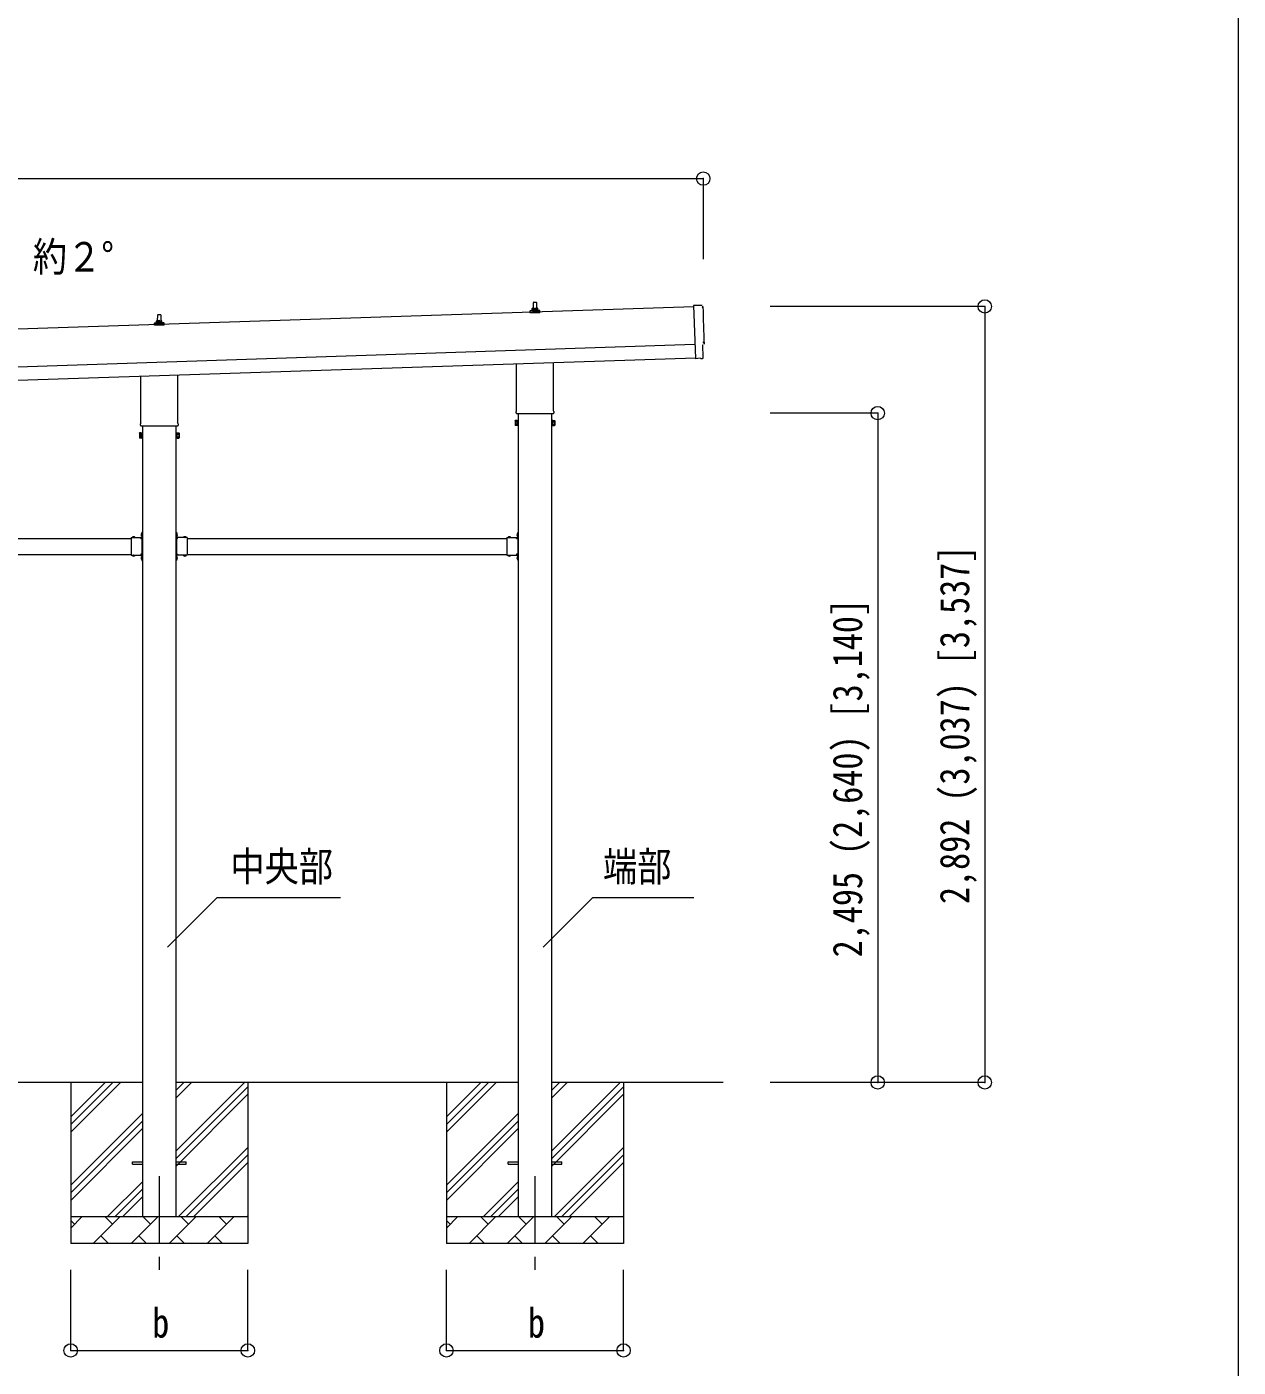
# Model space of a CAD drawing. Units: millimetres at full size, sheet at 1:50; details may follow other scales. Extents: x -14053 to 14053, y -9700 to 9700.
# Drawn here: x 8833 to 13347, y -293 to 4704 of the extents above; entities that cross this region are included whole.
import ezdxf
from ezdxf.enums import TextEntityAlignment as Align

# ---------------------------------------------------------------- set-up
doc = ezdxf.new("R2010")
doc.units = ezdxf.units.MM
doc.header["$LTSCALE"] = 50
doc.header["$PDMODE"] = 32
doc.header["$PDSIZE"] = 50
doc.linetypes.add('CHAIN1', pattern=[8, 5, -1, 1, -1])
doc.linetypes.add('USER7', pattern=[2, 1, -1])
for name, color, linetype, lineweight in [('0-2_建具', 4, 'Continuous', 9), ('0-3_階段', 7, 'CHAIN1', 9), ('0-4_設備', 4, 'Continuous', 9), ('0-7_ハッチ', 7, 'Continuous', 9), ('0-8_外構', 6, 'Continuous', 9), ('F-0_ﾚｲﾔ240', 7, 'Continuous', 9)]:
    doc.layers.add(name, color=color, linetype=linetype, lineweight=lineweight)
doc.styles.add('ＭＳ ゴシック', font='')
doc.styles.get('ＭＳ ゴシック').set_extended_font_data('MS Gothic')

msp = doc.modelspace()

# ---------------------------------------------------------------- linework, layer by layer
at = {"layer": '0-2_建具'}
for p, q in [((11317.77, 3660.21), (5934.76, 3480.78)), ((10708.92, 3646.25), (10715.64, 3647.87)), ((10716.02, 3648.06), (10736.79, 3648.06)), ((10716.4, 3648.85), (10716.4, 3653.06)), ((10717.4, 3653.06), (10735.4, 3653.06)), ((10720.4, 3653.06), (10721.13, 3676.58)), ((10722.13, 3677.56), (10730.68, 3677.56)), ((10731.68, 3676.58), (10732.4, 3653.06)), ((10736.4, 3648.85), (10736.4, 3653.06)), ((10743.89, 3646.25), (10737.17, 3647.87)), ((9308.15, 3590.89), (9308.15, 3598.61)), ((9308.54, 3599.39), (9344.27, 3599.39)), ((9308.92, 3599.58), (9315.64, 3601.21)), ((9316.02, 3601.39), (9336.79, 3601.39)), ((9316.4, 3602.18), (9316.4, 3606.39)), ((9317.4, 3606.39), (9335.4, 3606.39)), ((9320.4, 3606.39), (9321.13, 3629.92)), ((9322.13, 3630.89), (9330.68, 3630.89)), ((9331.68, 3629.92), (9332.4, 3606.39)), ((9336.4, 3602.18), (9336.4, 3606.39)), ((9343.89, 3599.58), (9337.17, 3601.21)), ((9344.65, 3590.89), (9344.65, 3598.61)), ((10708.15, 3637.56), (10708.15, 3645.27)), ((10744.65, 3637.56), (10708.15, 3637.56)), ((10708.54, 3646.06), (10744.27, 3646.06)), ((10744.65, 3637.56), (10744.65, 3645.27)), ((9344.65, 3590.89), (9308.15, 3590.89)), ((5939.42, 3340.86), (11322.43, 3520.29)), ((5941.09, 3290.88), (11324.1, 3470.32)), ((10658.1, 3273.57), (10658.1, 3448.12)), ((10794.7, 3452.67), (10794.7, 3273.57)), ((11324.19, 3467.55), (11324.23, 3466.55)), ((11343.85, 3467.21), (11350.75, 3467.8)), ((9258.1, 3226.9), (9258.1, 3401.45)), ((9394.7, 3406.01), (9394.7, 3226.9)), ((10656.4, 3264.8), (10656.4, 3270.3)), ((10794.34, 3261.3), (10658.47, 3261.3)), ((10663.9, 3261.3), (10663.9, 268.8)), ((10788.9, 268.8), (10788.9, 3261.3)), ((10796.4, 3270.3), (10796.4, 3264.8)), ((9256.4, 3218.13), (9256.4, 3223.63)), ((9394.34, 3214.63), (9258.47, 3214.63)), ((9263.9, 3214.63), (9263.9, 268.8)), ((9388.9, 268.8), (9388.9, 3214.63)), ((9396.4, 3223.63), (9396.4, 3218.13)), ((10652.4, 3235.3), (10653.16, 3236.61)), ((10652.4, 3235.3), (10652.4, 3218.3)), ((10652.4, 3218.3), (10653.16, 3216.98)), ((10659.4, 3231.71), (10653.16, 3231.71)), ((10659.4, 3221.89), (10653.16, 3221.89)), ((10659.4, 3216.98), (10653.16, 3216.98)), ((10661.9, 3217.6), (10659.4, 3217.6)), ((10790.9, 3217.6), (10793.4, 3217.6)), ((10793.4, 3231.71), (10799.65, 3231.71)), ((10793.4, 3221.89), (10799.65, 3221.89)), ((10793.4, 3216.98), (10799.65, 3216.98)), ((10800.4, 3235.3), (10799.65, 3236.61)), ((10800.4, 3218.3), (10799.65, 3216.98)), ((10800.4, 3235.3), (10800.4, 3218.3)), ((9252.4, 3188.63), (9253.16, 3189.95)), ((9252.4, 3188.63), (9252.4, 3171.63)), ((9252.4, 3171.63), (9253.16, 3170.32)), ((9259.4, 3185.04), (9253.16, 3185.04)), ((9259.4, 3175.22), (9253.16, 3175.22)), ((9259.4, 3170.32), (9253.16, 3170.32)), ((9261.9, 3170.93), (9259.4, 3170.93)), ((9390.9, 3170.93), (9393.4, 3170.93)), ((9393.4, 3185.04), (9399.65, 3185.04)), ((9393.4, 3175.22), (9399.65, 3175.22)), ((9393.4, 3170.32), (9399.65, 3170.32)), ((9400.4, 3188.63), (9399.65, 3189.95)), ((9400.4, 3171.63), (9399.65, 3170.32)), ((9400.4, 3188.63), (9400.4, 3171.63)), ((9221.9, 2799.8), (9221.9, 2733.8)), ((9221.9, 2799.8), (9261.9, 2799.8)), ((9225, 2800.31), (9225, 2799.8)), ((9225, 2799.8), (9236.8, 2799.8)), ((9261.4, 2815.7), (9261.9, 2815.7)), ((9261.9, 2819.8), (9263.9, 2819.8)), ((9261.9, 2819.8), (9261.9, 2799.8)), ((9261.9, 2815.7), (9261.9, 2803.9)), ((9263.9, 2812.8), (9261.9, 2812.8)), ((9263.9, 2806.8), (9261.9, 2806.8)), ((9263.9, 2819.8), (9263.9, 2799.8)), ((9390.9, 2819.8), (9388.9, 2819.8)), ((9388.9, 2819.8), (9388.9, 2799.8)), ((9388.9, 2812.8), (9390.9, 2812.8)), ((9388.9, 2806.8), (9390.9, 2806.8)), ((9390.9, 2819.8), (9390.9, 2799.8)), ((9391.41, 2815.7), (9390.9, 2815.7)), ((9390.9, 2815.7), (9390.9, 2803.9)), ((9430.9, 2799.8), (9390.9, 2799.8)), ((9427.8, 2799.8), (9416, 2799.8)), ((9427.8, 2800.31), (9427.8, 2799.8)), ((9430.9, 2799.8), (9430.9, 2733.8)), ((10621.9, 2799.8), (10621.9, 2733.8)), ((10621.9, 2799.8), (10661.9, 2799.8)), ((10625, 2800.31), (10625, 2799.8)), ((10625, 2799.8), (10636.8, 2799.8)), ((10661.4, 2815.7), (10661.9, 2815.7)), ((10661.9, 2819.8), (10663.9, 2819.8)), ((10661.9, 2819.8), (10661.9, 2799.8)), ((10661.9, 2815.7), (10661.9, 2803.9)), ((10663.9, 2812.8), (10661.9, 2812.8)), ((10663.9, 2806.8), (10661.9, 2806.8)), ((10663.9, 2819.8), (10663.9, 2799.8)), ((8030.9, 2796.8), (9221.9, 2796.8)), ((9261.9, 2795.8), (9261.9, 2737.8)), ((9390.9, 2795.8), (9390.9, 2737.8)), ((9430.9, 2796.8), (10621.9, 2796.8)), ((10661.9, 2795.8), (10661.9, 2737.8)), ((8030.9, 2736.8), (9221.9, 2736.8)), ((9221.9, 2733.8), (9261.9, 2733.8)), ((9225, 2733.29), (9225, 2733.8)), ((9225, 2733.8), (9236.8, 2733.8)), ((9257.9, 2736.8), (9263.4, 2736.8)), ((9261.9, 2735.8), (9257.9, 2735.8)), ((9261.4, 2729.7), (9261.9, 2729.7)), ((9261.9, 2733.8), (9261.9, 2713.8)), ((9261.9, 2729.7), (9261.9, 2717.9)), ((9263.9, 2726.8), (9261.9, 2726.8)), ((9263.9, 2720.8), (9261.9, 2720.8)), ((9261.9, 2713.8), (9263.9, 2713.8)), ((9263.9, 2733.8), (9263.9, 2713.8)), ((9388.9, 2733.8), (9388.9, 2713.8)), ((9388.9, 2726.8), (9390.9, 2726.8)), ((9388.9, 2720.8), (9390.9, 2720.8)), ((9390.9, 2713.8), (9388.9, 2713.8)), ((9394.9, 2736.8), (9389.4, 2736.8)), ((9390.9, 2735.8), (9394.9, 2735.8)), ((9390.9, 2733.8), (9390.9, 2713.8)), ((9430.9, 2733.8), (9390.9, 2733.8)), ((9391.41, 2729.7), (9390.9, 2729.7)), ((9390.9, 2729.7), (9390.9, 2717.9)), ((9427.8, 2733.8), (9416, 2733.8)), ((9427.8, 2733.29), (9427.8, 2733.8)), ((9430.9, 2736.8), (10621.9, 2736.8)), ((10621.9, 2733.8), (10661.9, 2733.8)), ((10625, 2733.29), (10625, 2733.8)), ((10625, 2733.8), (10636.8, 2733.8)), ((10657.9, 2736.8), (10663.4, 2736.8)), ((10661.9, 2735.8), (10657.9, 2735.8)), ((10661.4, 2729.7), (10661.9, 2729.7)), ((10661.9, 2733.8), (10661.9, 2713.8)), ((10661.9, 2729.7), (10661.9, 2717.9)), ((10663.9, 2726.8), (10661.9, 2726.8)), ((10663.9, 2720.8), (10661.9, 2720.8)), ((10661.9, 2713.8), (10663.9, 2713.8)), ((10663.9, 2733.8), (10663.9, 2713.8)), ((9226.4, 473.3), (9263.9, 473.3)), ((9226.4, 464.3), (9226.4, 473.3)), ((9226.4, 464.3), (9263.9, 464.3)), ((9388.9, 473.3), (9426.4, 473.3)), ((9388.9, 464.3), (9426.4, 464.3)), ((9426.4, 464.3), (9426.4, 473.3)), ((10626.4, 473.3), (10663.9, 473.3)), ((10626.4, 464.3), (10626.4, 473.3)), ((10626.4, 464.3), (10663.9, 464.3)), ((10788.9, 473.3), (10826.4, 473.3)), ((10788.9, 464.3), (10826.4, 464.3)), ((10826.4, 464.3), (10826.4, 473.3))]:
    msp.add_line(p, q, dxfattribs=at)
for points in [[(11349.21, 3664.7), (11317.6, 3665.3), (11324.19, 3467.55)], [(11353.49, 3470.88), (11351.92, 3517.89), (11352.52, 3517.91)], [(11343.09, 3467.45), (11342.41, 3468.06), (11324.23, 3466.55)], [(10659.4, 3216.98), (10659.4, 3236.61), (10653.16, 3236.61)], [(10659.4, 3217.6), (10659.4, 3236), (10661.9, 3236)], [(10793.4, 3217.6), (10793.4, 3236), (10790.9, 3236)], [(10793.4, 3216.98), (10793.4, 3236.61), (10799.65, 3236.61)], [(9259.4, 3170.32), (9259.4, 3189.95), (9253.16, 3189.95)], [(9259.4, 3170.93), (9259.4, 3189.33), (9261.9, 3189.33)], [(9393.4, 3170.93), (9393.4, 3189.33), (9390.9, 3189.33)], [(9393.4, 3170.32), (9393.4, 3189.95), (9399.65, 3189.95)], [(9225, 2800.31), (9236.8, 2800.31), (9236.8, 2799.8)], [(9261.4, 2815.7), (9261.4, 2803.9), (9261.9, 2803.9)], [(9391.41, 2815.7), (9391.41, 2803.9), (9390.9, 2803.9)], [(9427.8, 2800.31), (9416, 2800.31), (9416, 2799.8)], [(10625, 2800.31), (10636.8, 2800.31), (10636.8, 2799.8)], [(10661.4, 2815.7), (10661.4, 2803.9), (10661.9, 2803.9)], [(9261.9, 2795.8), (9257.9, 2795.8), (9257.9, 2797.8), (9261.9, 2797.8)], [(9257.9, 2796.8), (9263.4, 2796.8), (9263.4, 2736.8)], [(9394.9, 2796.8), (9389.4, 2796.8), (9389.4, 2736.8)], [(9390.9, 2795.8), (9394.9, 2795.8), (9394.9, 2797.8), (9390.9, 2797.8)], [(10661.9, 2795.8), (10657.9, 2795.8), (10657.9, 2797.8), (10661.9, 2797.8)], [(10657.9, 2796.8), (10663.4, 2796.8), (10663.4, 2736.8)], [(9225, 2733.29), (9236.8, 2733.29), (9236.8, 2733.8)], [(9261.9, 2737.8), (9257.9, 2737.8), (9257.9, 2735.8)], [(9261.4, 2729.7), (9261.4, 2717.9), (9261.9, 2717.9)], [(9390.9, 2737.8), (9394.9, 2737.8), (9394.9, 2735.8)], [(9391.41, 2729.7), (9391.41, 2717.9), (9390.9, 2717.9)], [(9427.8, 2733.29), (9416, 2733.29), (9416, 2733.8)], [(10625, 2733.29), (10636.8, 2733.29), (10636.8, 2733.8)], [(10661.9, 2737.8), (10657.9, 2737.8), (10657.9, 2735.8)], [(10661.4, 2729.7), (10661.4, 2717.9), (10661.9, 2717.9)]]:
    msp.add_lwpolyline(points, dxfattribs=at)
for points in [[(10661.9, 3216.3), (10661.9, 3237.3), (10663.9, 3237.3), (10663.9, 3216.3)], [(10790.9, 3216.3), (10790.9, 3237.3), (10788.9, 3237.3), (10788.9, 3216.3)], [(9261.9, 3169.63), (9261.9, 3190.63), (9263.9, 3190.63), (9263.9, 3169.63)], [(9390.9, 3169.63), (9390.9, 3190.63), (9388.9, 3190.63), (9388.9, 3169.63)]]:
    msp.add_lwpolyline(points, close=True, dxfattribs=at)
at = {"layer": '0-2_建具', "linetype": 'USER7'}
for points in [[(9228.4, 2802.41), (9229.76, 2799.63), (9230.9, 2799.02)], [(9233.4, 2802.41), (9232.05, 2799.63), (9230.9, 2799.02)], [(9259.29, 2812.3), (9262.07, 2810.94), (9262.68, 2809.8)], [(9259.29, 2807.3), (9262.07, 2808.65), (9262.68, 2809.8)], [(9393.52, 2812.3), (9390.74, 2810.94), (9390.13, 2809.8)], [(9393.52, 2807.3), (9390.74, 2808.65), (9390.13, 2809.8)], [(9419.4, 2802.41), (9420.76, 2799.63), (9421.9, 2799.02)], [(9424.4, 2802.41), (9423.05, 2799.63), (9421.9, 2799.02)], [(10628.4, 2802.41), (10629.76, 2799.63), (10630.9, 2799.02)], [(10633.4, 2802.41), (10632.05, 2799.63), (10630.9, 2799.02)], [(10659.29, 2812.3), (10662.07, 2810.94), (10662.68, 2809.8)], [(10659.29, 2807.3), (10662.07, 2808.65), (10662.68, 2809.8)], [(9228.4, 2731.19), (9229.76, 2733.97), (9230.9, 2734.57)], [(9233.4, 2731.19), (9232.05, 2733.97), (9230.9, 2734.57)], [(9259.29, 2726.3), (9262.07, 2724.94), (9262.68, 2723.8)], [(9259.29, 2721.3), (9262.07, 2722.65), (9262.68, 2723.8)], [(9393.52, 2726.3), (9390.74, 2724.94), (9390.13, 2723.8)], [(9393.52, 2721.3), (9390.74, 2722.65), (9390.13, 2723.8)], [(9419.4, 2731.19), (9420.76, 2733.97), (9421.9, 2734.57)], [(9424.4, 2731.19), (9423.05, 2733.97), (9421.9, 2734.57)], [(10628.4, 2731.19), (10629.76, 2733.97), (10630.9, 2734.57)], [(10633.4, 2731.19), (10632.05, 2733.97), (10630.9, 2734.57)], [(10659.29, 2726.3), (10662.07, 2724.94), (10662.68, 2723.8)], [(10659.29, 2721.3), (10662.07, 2722.65), (10662.68, 2723.8)]]:
    msp.add_lwpolyline(points, dxfattribs=at)
at = {"layer": '0-2_建具'}
for centre, radius, start, end in [((10715.4, 3648.85), 1, 283.62699, 0), ((10720.49, 3652.43), 4.13, 90, 171.17633), ((10717.4, 3652.06), 1, 90, 180), ((10722.13, 3676.56), 1, 90, 178.60509), ((10729.74, 3653.06), 4.83, 133.60282, 180), ((10723.07, 3653.06), 4.83, 0, 46.39718), ((10730.68, 3676.56), 1, 1.39491, 90), ((10732.32, 3652.43), 4.13, 8.82367, 90), ((10735.4, 3652.06), 1, 0, 90), ((10737.4, 3648.85), 1, 180, 256.37301), ((9309.15, 3598.61), 1, 103.62699, 180), ((9315.4, 3602.18), 1, 283.62699, 0), ((9320.49, 3605.76), 4.13, 90, 171.17633), ((9317.4, 3605.39), 1, 90, 180), ((9322.13, 3629.89), 1, 90, 178.60509), ((9329.74, 3606.39), 4.83, 133.60282, 180), ((9323.07, 3606.39), 4.83, 0, 46.39718), ((9330.68, 3629.89), 1, 1.39491, 90), ((9332.32, 3605.76), 4.13, 8.82367, 90), ((9335.4, 3605.39), 1, 0, 90), ((9337.4, 3602.18), 1, 180, 256.37301), ((9343.65, 3598.61), 1, 0, 76.37301), ((10709.15, 3645.27), 1, 103.62699, 180), ((10743.65, 3645.27), 1, 0, 76.37301), ((10660.4, 3270.3), 4, 125.09963, 180), ((10660.4, 3264.8), 4, 180, 194.47751), ((10660.4, 3264.8), 4, 194.47751, 241.04498), ((10792.4, 3264.8), 4, 298.95502, 345.52249), ((10792.4, 3270.3), 4, 0, 54.90037), ((10792.4, 3264.8), 4, 345.52249, 0), ((9260.4, 3223.63), 4, 125.09963, 180), ((9260.4, 3218.13), 4, 180, 194.47751), ((9260.4, 3218.13), 4, 194.47751, 241.04498), ((9392.4, 3218.13), 4, 298.95502, 345.52249), ((9392.4, 3223.63), 4, 0, 54.90037), ((9392.4, 3218.13), 4, 345.52249, 0), ((10656.75, 3234.16), 4.34, 145.61575, 214.38425), ((10668.65, 3226.8), 16.24, 162.41205, 197.58795), ((10656.75, 3219.44), 4.34, 145.61575, 214.38425), ((10784.16, 3226.8), 16.24, 342.41205, 17.58795), ((10796.06, 3234.16), 4.34, 325.61575, 34.38425), ((10796.06, 3219.44), 4.34, 325.61575, 34.38425), ((9256.75, 3187.49), 4.34, 145.61575, 214.38425), ((9268.65, 3180.13), 16.24, 162.41205, 197.58795), ((9256.75, 3172.77), 4.34, 145.61575, 214.38425), ((9384.16, 3180.13), 16.24, 342.41205, 17.58795), ((9396.06, 3187.49), 4.34, 325.61575, 34.38425), ((9396.06, 3172.77), 4.34, 325.61575, 34.38425), ((9230.9, 2794.57), 8.23, 44.2189, 135.7811), ((9267.14, 2809.8), 8.23, 134.2189, 225.7811), ((9261.9, 2799.8), 2, 270, 0), ((9390.9, 2799.8), 2, 180, 270), ((9385.67, 2809.8), 8.23, 314.2189, 45.7811), ((9421.9, 2794.57), 8.23, 44.2189, 135.7811), ((10630.9, 2794.57), 8.23, 44.2189, 135.7811), ((10667.14, 2809.8), 8.23, 134.2189, 225.7811), ((10661.9, 2799.8), 2, 270, 0), ((9230.9, 2739.03), 8.23, 224.2189, 315.7811), ((9267.14, 2723.8), 8.23, 134.2189, 225.7811), ((9261.9, 2733.8), 2, 0, 90), ((9390.9, 2733.8), 2, 90, 180), ((9385.67, 2723.8), 8.23, 314.2189, 45.7811), ((9421.9, 2739.03), 8.23, 224.2189, 315.7811), ((10630.9, 2739.03), 8.23, 224.2189, 315.7811), ((10667.14, 2723.8), 8.23, 134.2189, 225.7811), ((10661.9, 2733.8), 2, 0, 90)]:
    msp.add_arc(centre, radius, start, end, dxfattribs=at)
for centre, major_axis, ratio, start_param, end_param in [((11349.15, 3661.7), (3, 0.1), 0.99863, 4.7647489, 6.2979817), ((16114.71, 3750.09), (-4760.73, -158.69), 0.99863, 6.2686928, 6.2979817), ((11352.38, 3522.3), (4.4, 0.15), 0.99863, 6.2686928, 7.8539816), ((11343.76, 3468.2), (0.75, -0.666), 0.9974, 0.7579542, 1.5707963), ((11350.49, 3470.79), (2.25, -2), 0.9974, 5.5252311, 7.0411395)]:
    msp.add_ellipse(centre, major_axis=major_axis, ratio=ratio, start_param=start_param, end_param=end_param, dxfattribs=at)
at = {"layer": '0-3_階段'}
for p, q in [((9326.4, 418.8), (9326.4, 69.8)), ((10726.4, 418.8), (10726.4, 69.8))]:
    msp.add_line(p, q, dxfattribs=at)
at = {"layer": '0-4_設備', "color": 7}
for p, q in [((9263.9, 768.8), (7988.9, 768.8)), ((8996.4, 768.8), (8996.4, 168.8)), ((8996.4, 583.75), (9181.46, 768.8)), ((8996.4, 612.03), (9153.17, 768.8)), ((8996.4, 640.32), (9124.89, 768.8)), ((10663.9, 768.8), (9388.9, 768.8)), ((9388.9, 513.7), (9644, 768.8)), ((9388.9, 711.69), (9446.01, 768.8)), ((9388.9, 739.97), (9417.73, 768.8)), ((9388.9, 485.42), (9656.4, 752.92)), ((9656.4, 768.8), (9656.4, 168.8)), ((10396.4, 768.8), (10396.4, 168.8)), ((10396.4, 583.75), (10581.46, 768.8)), ((10396.4, 612.03), (10553.17, 768.8)), ((10396.4, 640.32), (10524.89, 768.8)), ((11427.28, 768.8), (10788.9, 768.8)), ((10788.9, 513.7), (11044, 768.8)), ((10788.9, 711.69), (10846.01, 768.8)), ((10788.9, 739.97), (10817.73, 768.8)), ((10788.9, 485.42), (11056.4, 752.92)), ((11056.4, 768.8), (11056.4, 168.8)), ((9388.9, 457.13), (9656.4, 724.63)), ((10788.9, 457.13), (11056.4, 724.63)), ((8996.4, 385.76), (9263.9, 653.26)), ((10396.4, 385.76), (10663.9, 653.26)), ((8996.4, 357.47), (9263.9, 624.97)), ((10396.4, 357.47), (10663.9, 624.97)), ((8996.4, 329.19), (9263.9, 596.69)), ((10396.4, 329.19), (10663.9, 596.69)), ((9398.56, 268.8), (9656.4, 526.64)), ((10798.56, 268.8), (11056.4, 526.64)), ((9426.85, 268.8), (9656.4, 498.36)), ((9455.13, 268.8), (9656.4, 470.07)), ((10826.85, 268.8), (11056.4, 498.36)), ((10855.13, 268.8), (11056.4, 470.07)), ((9134, 268.8), (9263.9, 398.7)), ((9162.29, 268.8), (9263.9, 370.42)), ((10534, 268.8), (10663.9, 398.7)), ((10562.29, 268.8), (10663.9, 370.42)), ((9190.57, 268.8), (9263.9, 342.13)), ((10590.57, 268.8), (10663.9, 342.13)), ((8996.4, 268.8), (9656.4, 268.8)), ((8996.4, 225.91), (9039.3, 268.8)), ((9010.74, 240.24), (8996.4, 254.58)), ((9080.72, 168.8), (9180.72, 268.8)), ((9152.17, 240.24), (9123.61, 268.8)), ((9222.14, 168.8), (9322.14, 268.8)), ((9293.59, 240.24), (9265.03, 268.8)), ((9363.56, 168.8), (9463.56, 268.8)), ((9435.01, 240.24), (9406.46, 268.8)), ((9504.98, 168.8), (9604.98, 268.8)), ((9576.43, 240.24), (9547.88, 268.8)), ((9653.12, 268.8), (9656.4, 272.08)), ((10396.4, 268.8), (11056.4, 268.8)), ((10396.4, 225.91), (10439.3, 268.8)), ((10410.74, 240.24), (10396.4, 254.58)), ((10480.72, 168.8), (10580.72, 268.8)), ((10552.17, 240.24), (10523.61, 268.8)), ((10622.14, 168.8), (10722.14, 268.8)), ((10693.59, 240.24), (10665.03, 268.8)), ((10763.56, 168.8), (10863.56, 268.8)), ((10835.01, 240.24), (10806.46, 268.8)), ((10904.98, 168.8), (11004.98, 268.8)), ((10976.43, 240.24), (10947.88, 268.8)), ((11053.12, 268.8), (11056.4, 272.08)), ((9656.4, 168.8), (8996.4, 168.8)), ((9109.27, 197.35), (9137.83, 168.8)), ((9250.69, 197.35), (9279.25, 168.8)), ((9392.12, 197.35), (9420.67, 168.8)), ((9533.54, 197.35), (9562.09, 168.8)), ((11056.4, 168.8), (10396.4, 168.8)), ((10509.27, 197.35), (10537.83, 168.8)), ((10650.69, 197.35), (10679.25, 168.8)), ((10792.12, 197.35), (10820.67, 168.8)), ((10933.54, 197.35), (10962.09, 168.8))]:
    msp.add_line(p, q, dxfattribs=at)
at = {"layer": '0-7_ハッチ', "color": 6}
for p, q in [((9540.95, 1456.76), (9356.78, 1272.59)), ((10002.05, 1456.76), (9540.95, 1456.76))]:
    msp.add_line(p, q, dxfattribs=at)
msp.add_lwpolyline([(11317.69, 1456.76), (10940.95, 1456.76), (10756.78, 1272.59)], dxfattribs=at)
at = {"layer": '0-8_外構'}
for p, q in [((5903.76, 4137.77), (11353.43, 4137.77)), ((11353.43, 4137.77), (11353.43, 3837.77)), ((12402.43, 3661.25), (11602.43, 3661.25)), ((12402.43, 3661.25), (12402.43, 768.8)), ((12003.43, 3263.8), (11602.43, 3263.8)), ((12003.43, 3263.8), (12003.43, 768.8)), ((12003.43, 768.8), (11602.43, 768.8)), ((12402.43, 768.8), (11602.43, 768.8)), ((8996.4, -230.2), (8996.4, 69.8)), ((9656.4, -230.2), (9656.4, 69.8)), ((10396.4, -230.2), (10396.4, 69.8)), ((11056.4, -230.2), (11056.4, 69.8)), ((8996.4, -230.2), (9656.4, -230.2)), ((10396.4, -230.2), (11056.4, -230.2))]:
    msp.add_line(p, q, dxfattribs=at)
for p in [(11353.43, 4137.77), (12402.43, 3661.25), (12003.43, 3263.8), (12003.43, 768.8), (12402.43, 768.8), (8996.4, -230.2), (9656.4, -230.2), (10396.4, -230.2), (11056.4, -230.2)]:
    msp.add_point(p, dxfattribs=at)
at = {"layer": 'F-0_ﾚｲﾔ240', "color": 5, "lineweight": 5}
msp.add_line((13346.57, 9700), (13346.57, -9700), dxfattribs=at)

# ---------------------------------------------------------------- texts
at = {"layer": '0-7_ハッチ', "style": 'ＭＳ ゴシック', "width": 0.85}
for s, p in [('約２°', (8855.54, 3758.47)), ('中央部', (9591.08, 1485.55)), ('端部', (10979.95, 1485.55))]:
    msp.add_text(s, height=110, dxfattribs=at).set_placement(p, align=Align.BOTTOM_LEFT)
at = {"layer": '0-8_外構', "color": 7, "style": 'ＭＳ ゴシック', "width": 0.85}
for s, p in [('2,892 (3,037) [3,537]', (12377.43, 1433.77)), ('2,495 (2,640) [3,140]', (11978.43, 1235.05))]:
    msp.add_text(s, height=110, rotation=90, dxfattribs=at).set_placement(p, align=Align.BOTTOM_LEFT)
for p in [(9300.15, -215.2), (10700.15, -215.2)]:
    msp.add_text('b', height=110, dxfattribs=at).set_placement(p, align=Align.BOTTOM_LEFT)

doc.saveas('drawing.dxf')
